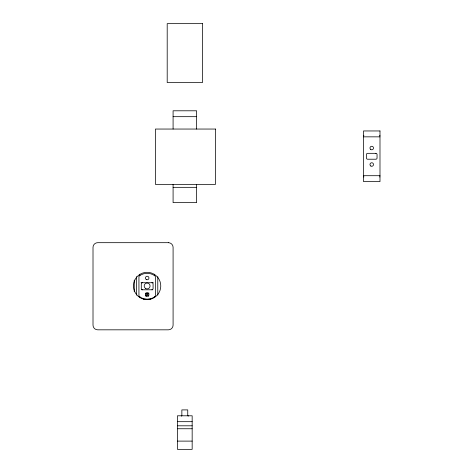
<?xml version="1.0" encoding="UTF-8"?>
<svg xmlns="http://www.w3.org/2000/svg" width="473" height="473" viewBox="0 0 473 473"><rect width="100%" height="100%" fill="white"/><g stroke="black" fill="none" stroke-linecap="round" stroke-linejoin="round"><path stroke-width="0.71" d="M177.44 421.68L177.44 415.791L192.162 415.791L192.162 449.35L177.44 449.35L177.44 421.68L192.162 421.68M173.088 116.677L196.638 116.677M363.5 135.662L363.926 135.662M379.547 135.662L379.99 135.662M363.5 136.845L379.99 136.845M363.5 175.702L379.99 175.702M363.5 176.878L363.985 176.878M379.506 176.878L379.99 176.878M173.088 187.338L196.638 187.338M141.001 282.718L153.305 282.718M141.687 289.783L152.678 289.783M145.649 293.319L148.587 293.319M143.437 299.208L146.382 299.208M147.854 299.208L150.798 299.208M177.44 425.801L192.162 425.801M177.44 428.745L192.162 428.745M177.44 441.108L192.162 441.108M196.638 129.046L196.638 110.794L173.088 110.794L173.088 129.046M196.638 184.393L196.638 202.645L173.088 202.645L173.088 184.393M188.23 415.791L188.23 416.157M187.746 415.791L187.746 409.902L181.857 409.902L181.857 415.791M181.372 415.791L181.372 416.157M157.781 276.652L157.781 295.117M154.476 274.198L154.476 275.753M154.476 296.264L154.476 297.736M139.76 274.198L139.76 275.753M139.76 296.264L139.76 297.736M136.585 276.652L136.585 295.117M134.249 280.046L134.249 291.77M151.892 289.783A1.177 1.177 0 0 0 153.069 288.607L153.069 283.901A1.177 1.177 0 0 0 151.892 282.718M142.474 289.783A1.177 1.177 0 0 1 141.291 288.607L141.291 283.901A1.177 1.177 0 0 1 142.474 282.718M145.944 296.37A1.177 1.177 0 0 1 147.121 295.087A1.177 1.177 0 0 1 148.291 296.37M148.971 293.083A7.361 7.361 0 0 1 145.601 293.159M145.418 295.779A1.768 1.768 0 0 1 148.758 295.613M202.527 23.65L167.2 23.65L167.2 82.533L202.527 82.533L202.527 23.65M215.481 129.046L155.422 129.046L155.422 184.393L215.481 184.393L215.481 129.046M379.99 130.956L363.5 130.956L363.5 181.591L379.99 181.591L379.99 130.956M375.864 153.329L367.622 153.329A1.177 1.177 0 0 0 366.445 154.505L366.445 158.041A1.177 1.177 0 0 0 367.622 159.218L375.864 159.218A1.177 1.177 0 0 0 377.046 158.041L377.046 154.505A1.177 1.177 0 0 0 375.864 153.329M168.376 242.684L97.722 242.684A4.712 4.712 0 0 0 93.01 247.391L93.01 325.117A4.712 4.712 0 0 0 97.722 329.823L168.376 329.823A4.712 4.712 0 0 0 173.088 325.117L173.088 247.391A4.712 4.712 0 0 0 168.376 242.684M155.422 296.246L155.422 276.262A12.954 12.954 0 0 0 138.938 276.262L138.938 296.246A12.954 12.954 0 0 0 155.422 296.246M370.726 149.474A1.768 1.768 0 0 0 373.504 148.191A1.768 1.768 0 0 0 371.003 146.429A1.768 1.768 0 0 0 370.726 149.474M370.862 166.047A1.768 1.768 0 0 0 373.51 164.515A1.768 1.768 0 0 0 370.862 162.984A1.768 1.768 0 0 0 370.862 166.047M146.299 279.537A1.768 1.768 0 0 0 148.948 278.012A1.768 1.768 0 0 0 146.299 276.48A1.768 1.768 0 0 0 146.299 279.537M146.299 296.027A1.768 1.768 0 0 0 148.948 294.496A1.768 1.768 0 0 0 146.299 292.964A1.768 1.768 0 0 0 146.299 296.027M140.162 297.7A13.652 13.652 0 0 0 160.767 286.106A13.652 13.652 0 0 0 140.422 274.062A13.652 13.652 0 0 0 140.162 297.7M145.649 288.506A2.944 2.944 0 0 0 150.059 285.958A2.944 2.944 0 0 0 145.649 283.41A2.944 2.944 0 0 0 145.649 288.506"/></g></svg>
